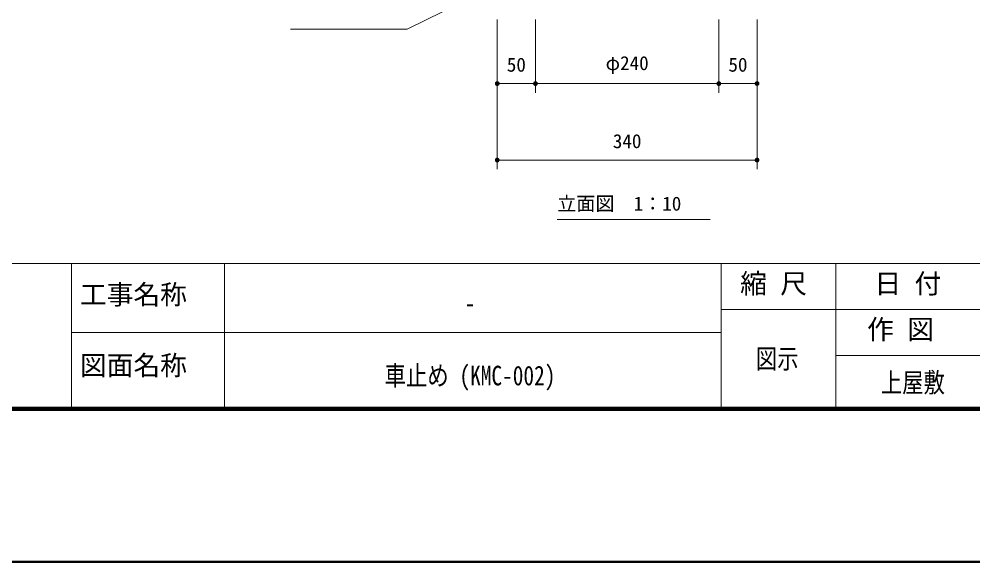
# Model space of a CAD drawing. Units: millimetres at full size, sheet at 1:10. Extents: x 0 to 4200, y 0 to 2970.
# Drawn here: x 2221 to 3469, y 0 to 710 of the extents above; entities that cross this region are included whole.
import ezdxf
from ezdxf.enums import TextEntityAlignment as Align

# ---------------------------------------------------------------- set-up
doc = ezdxf.new("R2010")
doc.units = ezdxf.units.MM
doc.header["$LTSCALE"] = 10
for name, color, linetype, lineweight in [('D-STR-DIM', 7, 'Continuous', 13), ('D-STR-HTXT', 7, 'Continuous', 13), ('D-TTL', 7, 'Continuous', 13)]:
    doc.layers.add(name, color=color, linetype=linetype, lineweight=lineweight)
doc.styles.add('ＭＳ ゴシック', font='')
doc.styles.get('ＭＳ ゴシック').set_extended_font_data('MS Gothic')

# ---------------------------------------------------------------- blocks, each defined once
blk = doc.blocks.new('filled_dot')
at = {"color": 0, "linetype": 'Continuous', "lineweight": -2, "const_width": 1.25}
blk.add_lwpolyline([(-0.625, 0, 1), (0.625, 0, 1)], format="xyb", close=True, dxfattribs=at)

msp = doc.modelspace()

# ---------------------------------------------------------------- linework, layer by layer
at = {"layer": 'D-STR-DIM'}
for p, q in [((2846.72, 709.46), (2846.72, 513.46)), ((2846.72, 709.46), (2846.72, 613.46)), ((2896.72, 709.46), (2896.72, 613.46)), ((2896.72, 709.46), (2896.72, 613.46)), ((3136.72, 709.46), (3136.72, 613.46)), ((3136.72, 709.46), (3136.72, 613.46)), ((3186.72, 709.46), (3186.72, 513.46)), ((3186.72, 709.46), (3186.72, 613.46)), ((2846.72, 625.46), (2896.72, 625.46)), ((2896.72, 625.46), (3136.72, 625.46)), ((3136.72, 625.46), (3186.72, 625.46)), ((2846.72, 525.46), (3186.72, 525.46))]:
    msp.add_line(p, q, dxfattribs=at)
at = {"layer": 'D-STR-HTXT'}
msp.add_line((2925.18, 447.66), (3125.18, 447.66), dxfattribs=at)
msp.add_lwpolyline([(2869.51, 765.71), (2729, 696.55), (2704, 696.55), (2576.33, 696.55)], dxfattribs=at)
at = {"layer": 'D-TTL'}
for p, q in [((2489.61, 200), (2489.61, 390)), ((3289.61, 330), (3139.61, 330)), ((3139.61, 300), (2289.61, 300)), ((3889.61, 270), (3289.61, 270))]:
    msp.add_line(p, q, dxfattribs=at)
at = {"layer": 'D-TTL', "color": 2, "lineweight": 140}
msp.add_line((200, 200), (4000, 200), dxfattribs=at)
at = {"layer": 'D-TTL', "color": 2, "lineweight": 50}
msp.add_lwpolyline([(0, 0), (4200, 0), (4200, 2970), (0, 2970)], close=True, dxfattribs=at)
at = {"layer": 'D-TTL', "color": 2}
msp.add_lwpolyline([(200, 200), (4000, 200), (4000, 390), (200, 390)], close=True, dxfattribs=at)
at = {"layer": 'D-TTL'}
for points in [[(1489.61, 390), (2289.61, 390), (2289.61, 200), (1489.61, 200)], [(2289.61, 390), (3139.61, 390), (3139.61, 200), (2289.61, 200)], [(3139.61, 390), (3289.61, 390), (3289.61, 200), (3139.61, 200)], [(3289.61, 330), (3889.61, 330), (3889.61, 390), (3289.61, 390)], [(3289.61, 330), (3489.61, 330), (3489.61, 200), (3289.61, 200)]]:
    msp.add_lwpolyline(points, close=True, dxfattribs=at)

# ---------------------------------------------------------------- block references
at = {"layer": 'D-STR-DIM', "xscale": 2.5, "yscale": 2.5}
for p in [(2846.72, 625.46), (2896.72, 625.46), (3136.72, 625.46), (2846.72, 525.46)]:
    msp.add_blockref('filled_dot', p, dxfattribs=at)
at = {"layer": 'D-STR-DIM', "xscale": 2.5, "yscale": 2.5, "rotation": 180}
for p in [(2896.72, 625.46), (3136.72, 625.46), (3186.72, 625.46), (3186.72, 525.46)]:
    msp.add_blockref('filled_dot', p, dxfattribs=at)

# ---------------------------------------------------------------- texts
at = {"layer": 'D-STR-DIM', "style": 'ＭＳ ゴシック'}
for s, p in [('50', (2871.72, 659.33)), ('φ240', (3016.72, 661.37)), ('50', (3161.72, 659.33)), ('340', (3016.72, 559.33))]:
    msp.add_text(s, height=18.33, dxfattribs=at).set_placement(p, align=Align.TOP_CENTER)
at = {"layer": 'D-STR-HTXT', "style": 'ＭＳ ゴシック'}
msp.add_text('立面図\u30001：10', height=18.33, dxfattribs=at).set_placement((2925.18, 477.66), align=Align.TOP_LEFT)
at = {"layer": 'D-TTL', "style": 'ＭＳ ゴシック'}
for s, p in [('縮 尺', (3164.57, 343.44)), ('日 付', (3340.31, 343.44)), ('工事名称', (2300.62, 329.08)), ('作 図', (3330.73, 283.61)), ('図面名称', (2300.62, 236.48))]:
    msp.add_text(s, height=25.66, dxfattribs=at).set_placement(p, align=Align.BOTTOM_LEFT)
at = {"layer": 'D-TTL', "style": 'ＭＳ ゴシック', "width": 0.8}
for s, p in [('-', (2811.04, 317.88)), ('図示', (3213.11, 245.18)), ('車止め (KMC-002)', (2811.04, 223.12)), ('上屋敷', (3390.62, 214.05))]:
    msp.add_text(s, height=25.66, dxfattribs=at).set_placement(p, align=Align.BOTTOM_CENTER)

doc.saveas('drawing.dxf')
